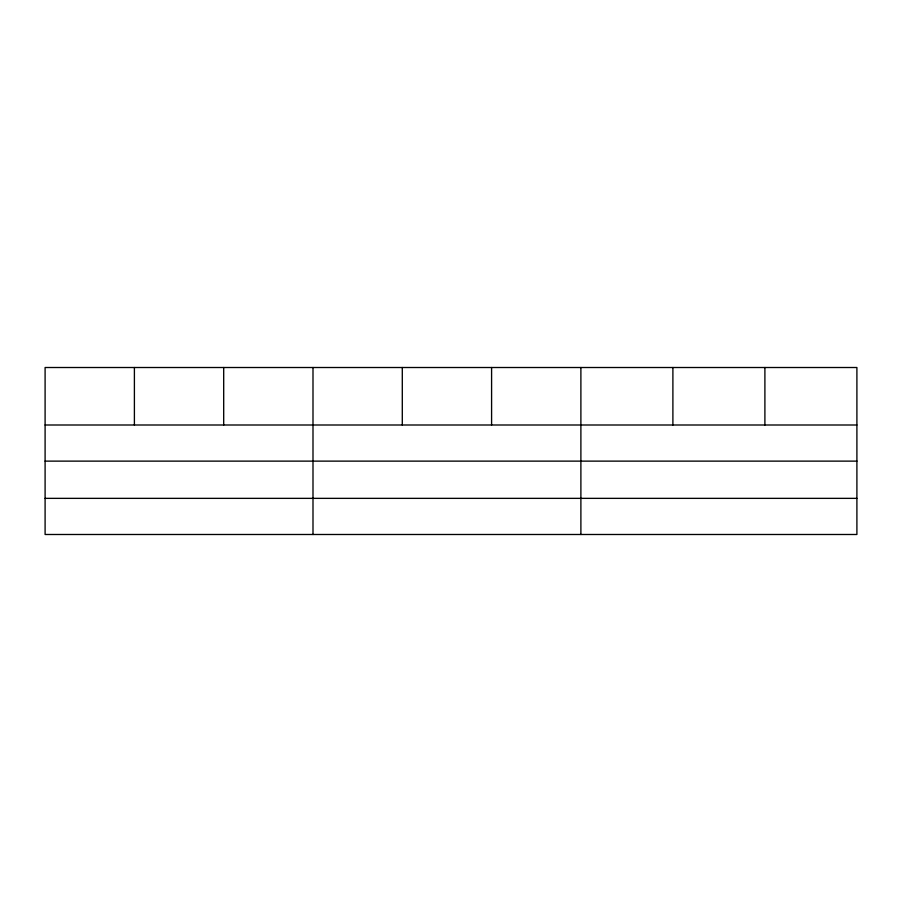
<?xml version="1.0" encoding="UTF-8"?>
<svg xmlns="http://www.w3.org/2000/svg" width="902" height="902" viewBox="0 0 902 902"><rect width="100%" height="100%" fill="white"/><g stroke="black" fill="none" stroke-linecap="round" stroke-linejoin="round"><path stroke-width="1.35" d="M856.9 461.125L856.9 367.509L45.1 367.509L45.1 534.491L856.9 534.491L856.9 461.125L45.1 461.125M45.1 425L856.9 425M45.1 498.355L856.9 498.355M764.896 367.509L764.896 425M672.892 367.509L672.892 425M580.888 367.509L580.888 534.491M491.59 367.509L491.59 425M402.292 367.509L402.292 425M312.994 367.509L312.994 534.491M223.696 367.509L223.696 425M134.398 367.509L134.398 425"/></g></svg>
